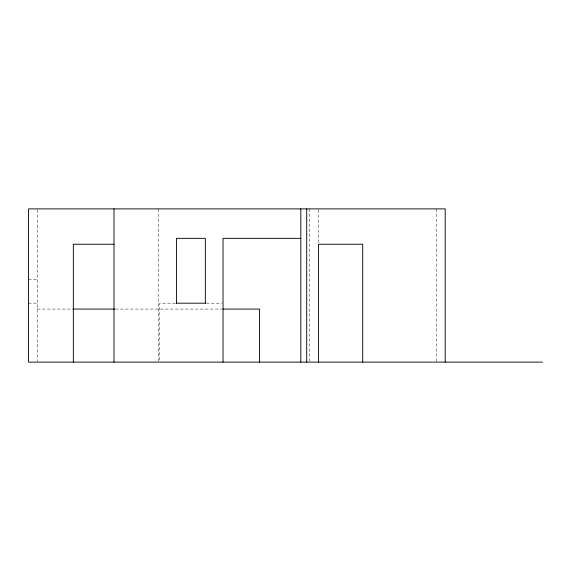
<?xml version="1.0" encoding="UTF-8"?>
<svg xmlns="http://www.w3.org/2000/svg" width="571" height="571" viewBox="0 0 571 571"><rect width="100%" height="100%" fill="white"/><g stroke="black" fill="none" stroke-linecap="round" stroke-linejoin="round"><path stroke-width="0.43" stroke-dasharray="2.85 2.14" d="M28.55 279.604L37.393 279.604M28.55 303.18L37.393 303.18M175.497 303.18L159.659 303.18L159.659 361.236M206.309 303.18L222.148 303.18M37.393 309.075L72.053 309.075M115.449 309.075L222.24 309.075M436.372 208.886L436.372 361.222M318.504 209.771L318.504 243.631M309.66 208.886L309.66 361.222M158.203 208.886L158.203 361.222M37.393 209.778L37.393 361.229"/><path stroke-width="0.86" d="M300.824 238.35L223.033 238.35L223.033 362.114M114 244.245L73.338 244.245L73.338 362.114M176.382 303.18L205.424 303.18M72.753 309.075L114.707 309.075M223.097 309.075L259.569 309.075L259.569 362.114M542.45 362.114L28.55 362.114L28.55 208.886L445.209 208.886L445.209 362.114M362.706 362.114L362.706 244.245L318.504 244.245L318.504 362.114M306.713 208.886L306.713 362.114M300.824 208.886L300.824 362.114M205.353 303.18L205.353 238.35L176.475 238.35L176.475 303.18M114 208.886L114 362.114"/></g></svg>
